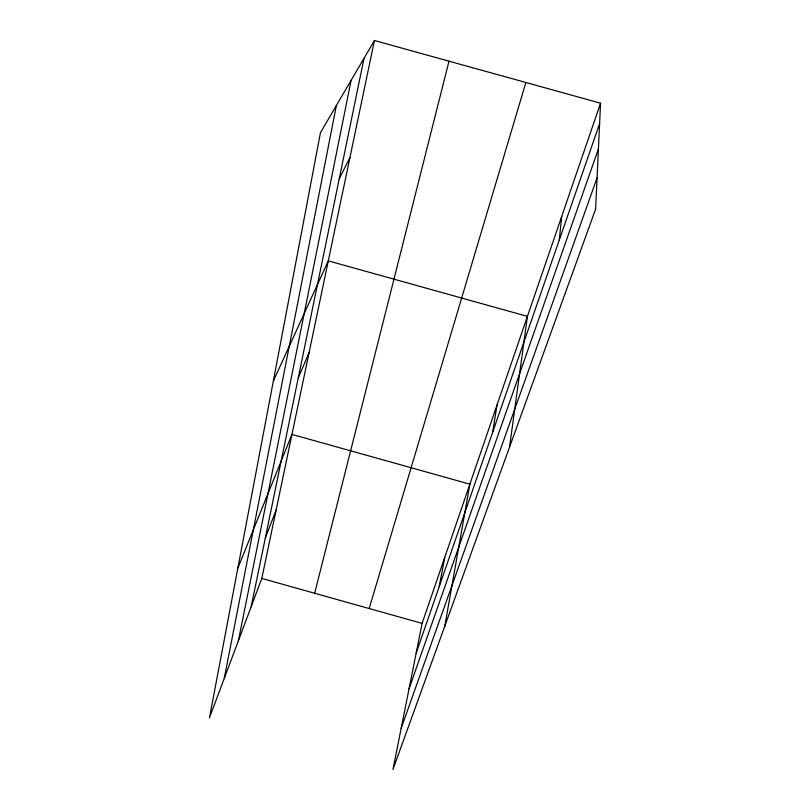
<?xml version="1.0" encoding="UTF-8"?>
<svg xmlns="http://www.w3.org/2000/svg" width="810" height="810" viewBox="0 0 810 810"><rect width="100%" height="100%" fill="white"/><g stroke="black" fill="none" stroke-linecap="round" stroke-linejoin="round"><path stroke-width="1.21" d="M600.554 103.204L595.623 209.122L392.941 769.5L422.101 623.396L600.554 103.204L374.443 40.5L320.466 132.648L209.446 717.852L261.802 578.421L374.443 40.5M559.264 240.064L561.684 216.533M509.551 447.09L527.431 316.366L328.293 260.871L273.334 381.085M492.662 432.297L497.036 404.98M444.791 626.14L469.871 484.167L291.954 434.403L237.856 568.083M439.222 586.551L444.751 557.401M224.218 678.507L336.373 105.492M238.373 640.801L351.105 80.342M251.191 606.68L364.024 58.29M314.665 593.254L449.003 61.175M369.168 608.543L525.872 82.488M416.198 653.012L599.602 123.636M409.06 688.763L598.418 148.989M401.173 728.271L597.071 177.896M265.356 537.81L276.099 510.148M298.242 377.986L309.106 352.512M339.218 178.848L349.91 157.656M261.802 578.421L422.101 623.396"/></g></svg>
